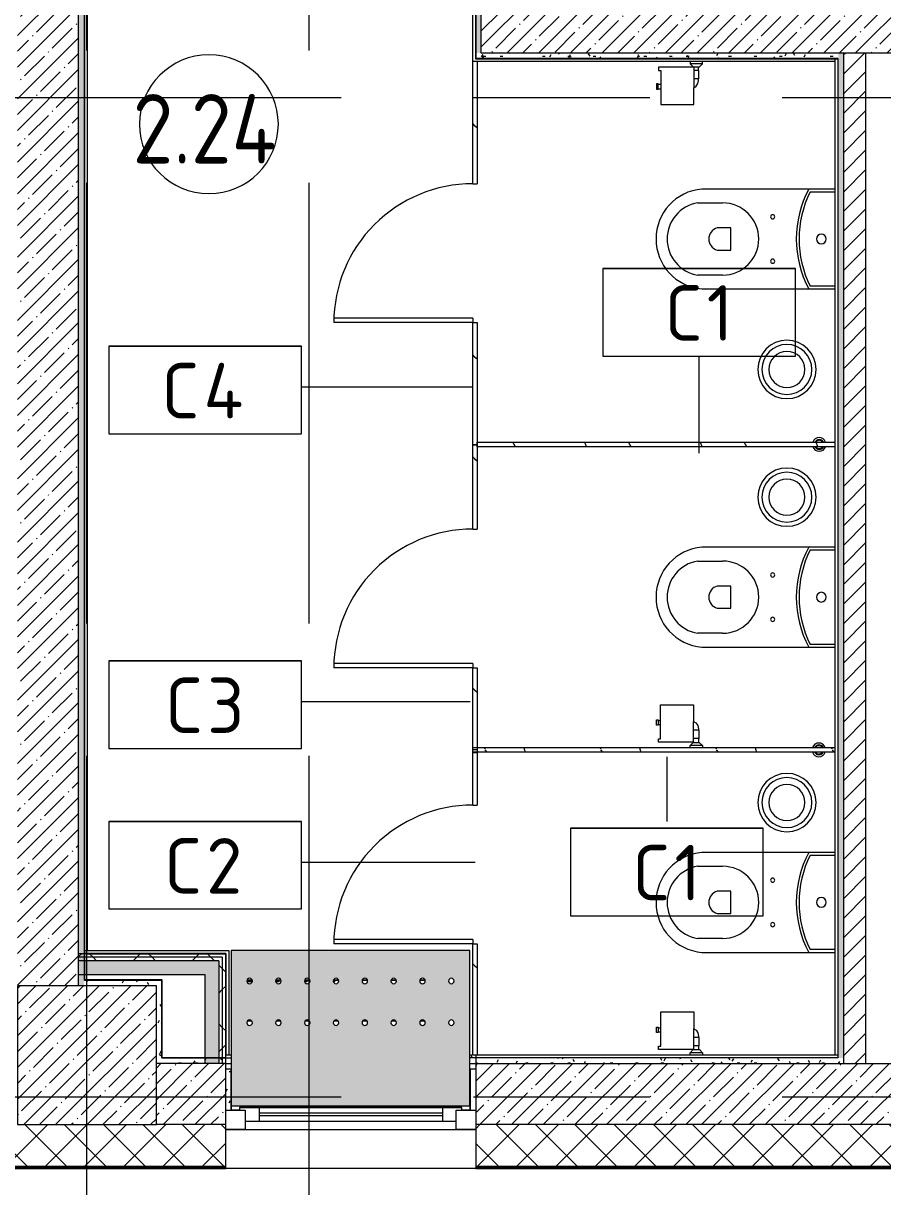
# Model space of a CAD drawing. Header units: millimetres. Extents: x 35092 to 251863, y -8553 to 29549.
# Drawn here: x 65431 to 68525, y -324 to 3867 of the extents above; entities that cross this region are included whole.
import ezdxf

# ---------------------------------------------------------------- set-up
doc = ezdxf.new("R2010")
doc.units = ezdxf.units.MM
doc.linetypes.add('Осевая', pattern=[3175, 635, -476.25, 1587.5, -476.25])
for name, color, linetype, lineweight in [('A-AREA-IDEN', 7, 'Continuous', 9), ('A-DETL-GENF', 7, 'Continuous', 9), ('A-DOOR', 7, 'Continuous', 9), ('A-GENM', 7, 'Continuous', 9), ('A-GENM-IDEN', 7, 'Continuous', 9), ('A-GLAZ', 7, 'Continuous', 9), ('A-GLAZ-1', 7, 'Continuous', 13), ('A-WALL', 7, 'Continuous', 9), ('I-WALL', 7, 'Continuous', 9), ('P-SANR-FIXT-1', 7, 'Continuous', 13), ('S-COLS', 7, 'Continuous', 9), ('Знаки', 7, 'Continuous', 9), ('Оси', 7, 'Continuous', 9), ('Оси-2', 7, 'Осевая', 9)]:
    doc.layers.add(name, color=color, linetype=linetype, lineweight=lineweight)
for name, color, linetype, lineweight, true_color in [('A-DOOR-1', 7, 'Continuous', 9, 0xc0c0c0), ('A-WALL-1', 9, 'Continuous', 9, 0x808080), ('A-WALL-FNSH-1', 9, 'Continuous', 9, 0x808080), ('M-EQPM-1', 7, 'Continuous', 9, 0xb2b2b2), ('P-SANR-FIXT-2', 9, 'Continuous', 13, 0x808080)]:
    doc.layers.add(name, color=color, linetype=linetype, lineweight=lineweight, true_color=true_color)
doc.styles.add('GOST Common', font='GOST_Common.ttf', dxfattribs={"height": 200})
doc.styles.add('GOST Common_1', font='GOST_Common.ttf', dxfattribs={"width": 0.9, "height": 250})
pattern_1 = [(45, (0, 0), (-57.02463, 57.02463), []), (45, (57.025, 0), (-57.02463, 57.02463), [100.806, -20.161, 3.353, -16.808])]
pattern_2 = [(0, (0, 0), (121.92, 30.48), [10.058, -81.382, 10.058, -81.382, -487.68]), (0, (0, 0), (121.92, 30.48), [-182.88, 10.058, -172.822, 10.058, -81.382, -213.36]), (0, (0, 0), (121.92, 30.48), [-457.2, 10.058, -50.902, 10.058, -142.342]), (120, (45.72, 15.24), (-87.356454, 90.345817), [10.058, -81.382, 10.058, -81.382, -487.68]), (120, (45.72, 15.24), (-87.356454, 90.345817), [-182.88, 10.058, -172.822, 10.058, -81.382, -213.36]), (120, (45.72, 15.24), (-87.356454, 90.345817), [-457.2, 10.058, -50.902, 10.058, -142.342]), (240, (60.96, 76.2), (-34.563546, -120.825817), [10.058, -81.382, 10.058, -81.382, -487.68]), (240, (60.96, 76.2), (-34.563546, -120.825817), [-182.88, 10.058, -172.822, 10.058, -81.382, -213.36]), (240, (60.96, 76.2), (-34.563546, -120.825817), [-457.2, 10.058, -50.902, 10.058, -142.342])]
pattern_3 = [(45, (0, 0), (-106.06602, 106.06602), []), (135, (0, 0), (-106.06602, -106.06602), [])]
pattern_4 = [(18.435, (-2539, 66948.71), (832.99954, 416.50086), [158.05, -1159.038]), (49.399, (-2389.06, 66998.69), (2082.486787, 2499.010644), [76.799, -3763.143]), (46.848, (-2339.08, 66640.5), (5830.957739, 6247.5402574), [182.691, -8951.868]), (19.983, (-2214.13, 66773.78), (3332.002656, 1249.49393), [97.5, -4777.508]), (0, (-2539, 66807.1), (416.5, 416.5), [83.3, -333.2]), (28.443, (-2455.7, 66807.1), (-5414.4962996, -2915.5071394), [227.365, -11140.87]), (354.289, (-2255.78, 66915.39), (-3748.496867, 416.5263), [83.716, -4102.058]), (39.806, (-2172.48, 66907.06), (-2082.48651, -1666.01521), [65.059, -3187.91])]
pattern_5 = [(18.435, (-1240, 66948.71), (832.99954, 416.50086), [158.05, -1159.038]), (49.399, (-1090.06, 66998.69), (2082.486787, 2499.010644), [76.799, -3763.143]), (46.848, (-1040.08, 66640.5), (5830.957739, 6247.5402574), [182.691, -8951.868]), (19.983, (-915.13, 66773.78), (3332.002656, 1249.49393), [97.5, -4777.508]), (0, (-1240, 66807.1), (416.5, 416.5), [83.3, -333.2]), (28.443, (-1156.7, 66807.1), (-5414.4962996, -2915.5071394), [227.365, -11140.87]), (354.289, (-956.78, 66915.39), (-3748.496867, 416.5263), [83.716, -4102.058]), (39.806, (-873.48, 66907.06), (-2082.48651, -1666.01521), [65.059, -3187.91])]

# ---------------------------------------------------------------- blocks, each defined once
blk = doc.blocks.new('BSC_Колонна _Прямоугольная - 500х500-V10-План расстановки мебели и оборудования 2 этажа в осях 12-23')
at = {"layer": 'S-COLS'}
h = blk.add_hatch(dxfattribs=at)
h.set_pattern_fill('FP_11', color=256, style=0, pattern_type=2)
h.set_pattern_definition([(45, (-65660, -150), (-57.02463, 57.02463), []), (45, (-65602.975, -150), (-57.02463, 57.02463), [100.806, -20.161, 3.353, -16.808])])
h.paths.add_polyline_path([(-250, -250), (250, -250), (250, 250), (-250, 250), (-250, 183.7)])
for p, q in [((250, 250), (-250, 250)), ((-250, 250), (-250, -250)), ((250, -250), (250, 250)), ((-250, -250), (250, -250))]:
    blk.add_line(p, q, dxfattribs=at)
blk = doc.blocks.new('120_Окно_СКБ_1Ст - 120_Окно_СКБ_1Ст 900х2500_h_-22445987-План расстановки мебели и оборудования 2 этажа в осях 12-23')
at = {"layer": 'A-GLAZ'}
for p, q in [((450, -57), (-450, -57)), ((-330, -107), (330, -107)), ((330, -117), (-330, -117)), ((-430, -127), (-400, -127)), ((400, -127), (430, -127))]:
    blk.add_line(p, q, dxfattribs=at)
at = {"layer": 'A-GLAZ-1'}
for p, q in [((-450, -127), (-450, -57)), ((-450, -57), (-380, -57)), ((-380, -57), (-380, -127)), ((380, -127), (380, -57)), ((380, -57), (450, -57)), ((450, -57), (450, -127)), ((380, -87), (-380, -87)), ((-380, -87), (-380, -127)), ((-330, -137), (-330, -87)), ((330, -137), (330, -87)), ((380, -127), (380, -87)), ((-380, -127), (-450, -127)), ((-380, -127), (-400, -127)), ((-400, -127), (-400, -137)), ((-400, -137), (400, -137)), ((400, -137), (-400, -137)), ((450, -127), (380, -127)), ((400, -127), (380, -127)), ((400, -137), (400, -127))]:
    blk.add_line(p, q, dxfattribs=at)
blk = doc.blocks.new('radiator_prado_classic_z_tip_30_po exemplyaru - Classic Z Тип 30-500-V132-План расстановки мебели и оборудования 2 этажа в осях 12-23')
at = {"layer": 'M-EQPM-1'}
for p, q in [((36.6, 228), (17.3, 228)), ((17.3, 228), (36.6, 228)), ((36.6, 228), (17.3, 228)), ((17.3, 228), (36.6, 228)), ((32.5, 223), (17.5, 223)), ((17.5, 223), (32.5, 223)), ((32.5, 223), (36.8, 227.3)), ((36.8, 227.3), (32.5, 223)), ((132.5, 223), (121.1, 223)), ((121.1, 223), (132.5, 223)), ((140.4, 228), (121.2, 228)), ((121.2, 228), (137.5, 228)), ((137.5, 228), (121.2, 228)), ((121.2, 228), (137.5, 228)), ((132.5, 223), (137.5, 228)), ((137.5, 228), (132.5, 223)), ((137.5, 228), (140.4, 228)), ((232.5, 223), (224.9, 223)), ((224.9, 223), (232.5, 223)), ((244.1, 228), (225, 228)), ((225, 228), (237.5, 228)), ((237.5, 228), (225, 228)), ((225, 228), (237.5, 228)), ((232.5, 223), (237.5, 228)), ((237.5, 228), (232.5, 223)), ((237.5, 228), (244.1, 228)), ((332.5, 223), (328.6, 223)), ((328.6, 223), (332.5, 223)), ((347.9, 228), (328.7, 228)), ((328.7, 228), (337.5, 228)), ((337.5, 228), (328.7, 228)), ((328.7, 228), (337.5, 228)), ((332.5, 223), (337.5, 228)), ((337.5, 228), (332.5, 223)), ((337.5, 228), (347.9, 228)), ((451.6, 228), (432.5, 228)), ((432.5, 228), (437.5, 228)), ((437.5, 228), (432.5, 228)), ((432.5, 228), (437.5, 228)), ((432.5, 223), (437.5, 228)), ((437.5, 228), (432.5, 223)), ((437.5, 228), (451.6, 228)), ((536, 226.5), (537.5, 228)), ((537.5, 228), (536, 226.5)), ((555.4, 228), (536.2, 228)), ((536.2, 228), (537.5, 228)), ((537.5, 228), (536.2, 228)), ((536.2, 228), (537.5, 228)), ((537.5, 228), (555.4, 228)), ((659.1, 228), (640, 228)), ((640, 228), (659.1, 228)), ((32.5, 82), (19.8, 82)), ((19.8, 82), (32.5, 82)), ((32.5, 82), (19.8, 82)), ((19.8, 82), (32.5, 82)), ((34.4, 82), (19.8, 82)), ((19.8, 82), (31.5, 82)), ((32.5, 82), (32.5, 83.5)), ((32.5, 82), (32.5, 83.5)), ((32.5, 82), (34.4, 82)), ((138.1, 82), (123.5, 82)), ((123.5, 82), (138.1, 82)), ((241.9, 82), (227.3, 82)), ((227.3, 82), (241.9, 82)), ((345.6, 82), (331, 82)), ((331, 82), (345.6, 82)), ((449.4, 82), (434.8, 82)), ((434.8, 82), (449.4, 82)), ((553.1, 82), (538.5, 82)), ((538.5, 82), (553.1, 82)), ((656.9, 82), (642.3, 82)), ((642.3, 82), (656.9, 82))]:
    blk.add_line(p, q, dxfattribs=at)
blk = doc.blocks.new('131_Сантехническая перегородка_Дверь_ поз_4 - СД-1-30830986-План расстановки мебели и оборудования 2 этажа в осях 12-23')
at = {"layer": 'A-DOOR'}
h = blk.add_hatch(dxfattribs=at)
h.set_pattern_fill('FP_61', color=256, style=0, pattern_type=2)
h.set_pattern_definition(pattern_4)
h.paths.add_polyline_path([(750, -8), (1190, -8), (1190, 8), (750, 8), (750, -3)])
at = {"layer": 'A-GENM'}
h = blk.add_hatch(dxfattribs=at)
h.set_pattern_fill('FP_61', color=256, style=0, pattern_type=2)
h.set_pattern_definition(pattern_4)
h.paths.add_polyline_path([(-190, -8), (250, -8), (250, 8), (-190, 8)])
at = {"layer": 'A-DOOR-1'}
for p, q in [((266, 508), (250, 508)), ((250, 8), (250, 508)), ((266, 8), (266, 508)), ((266, 8), (250, 8))]:
    blk.add_line(p, q, dxfattribs=at)
blk.add_arc((250, 8), 500, 360, 90, dxfattribs=at)
at = {"layer": 'A-GENM'}
for p, q in [((-190, 8), (250, 8)), ((-190, 8), (-190, -8)), ((250, 8), (250, -8)), ((750, 8), (1190, 8)), ((750, 8), (750, -8)), ((250, -8), (-190, -8)), ((1190, -8), (750, -8))]:
    blk.add_line(p, q, dxfattribs=at)
blk = doc.blocks.new('131_Сантехническая перегородка_Дверь - СД-1-30819167-План расстановки мебели и оборудования 2 этажа в осях 12-23')
at = {"layer": 'A-DOOR'}
h = blk.add_hatch(dxfattribs=at)
h.set_pattern_fill('FP_63', color=256, style=0, pattern_type=2)
h.set_pattern_definition(pattern_5)
h.paths.add_polyline_path([(805.2, -8), (1110.4, -8), (1110.4, 8), (805.2, 8)])
at = {"layer": 'A-GENM'}
h = blk.add_hatch(dxfattribs=at)
h.set_pattern_fill('FP_63', color=256, style=0, pattern_type=2)
h.set_pattern_definition(pattern_5)
h.paths.add_polyline_path([(0, -8), (305.2, -8), (305.2, 8), (0, 8)])
at = {"layer": 'A-DOOR-1'}
for p, q in [((321.2, 508), (305.2, 508)), ((305.2, 8), (305.2, 508)), ((321.2, 8), (321.2, 508)), ((321.2, 8), (305.2, 8))]:
    blk.add_line(p, q, dxfattribs=at)
blk.add_arc((305.2, 8), 500, 360, 90, dxfattribs=at)
at = {"layer": 'A-GENM'}
for p, q in [((0, 8), (305.2, 8)), ((0, 8), (0, -8)), ((305.2, 8), (305.2, -8)), ((805.2, 8), (1110.4, 8)), ((805.2, 8), (805.2, -8)), ((1110.4, 8), (1110.4, -8)), ((305.2, -8), (0, -8)), ((1110.4, -8), (805.2, -8))]:
    blk.add_line(p, q, dxfattribs=at)
blk = doc.blocks.new('131_Сантехническая перегородка_Дверь_сдвиг_ - СД-1-30823593-План расстановки мебели и оборудования 2 этажа в осях 12-23')
at = {"layer": 'A-GENM'}
h = blk.add_hatch(dxfattribs=at)
h.set_pattern_fill('FP_64', color=256, style=0, pattern_type=2)
h.set_pattern_definition([(18.435, (-151, 66948.71), (832.99954, 416.50086), [158.05, -1159.038]), (49.399, (-1.06, 66998.69), (2082.486787, 2499.010644), [76.799, -3763.143]), (46.848, (48.92, 66640.5), (5830.957739, 6247.5402574), [182.691, -8951.868]), (19.983, (173.87, 66773.78), (3332.002656, 1249.49393), [97.5, -4777.508]), (0, (-151, 66807.1), (416.5, 416.5), [83.3, -333.2]), (28.443, (-67.7, 66807.1), (-5414.4962996, -2915.5071394), [227.365, -11140.87]), (354.289, (132.22, 66915.39), (-3748.496867, 416.5263), [83.716, -4102.058]), (39.806, (215.52, 66907.06), (-2082.48651, -1666.01521), [65.059, -3187.91])])
h.paths.add_polyline_path([(0, -3), (0, -8), (400, -8), (400, 8), (0, 8)])
at = {"layer": 'A-DOOR-1'}
for p, q in [((416, 508), (400, 508)), ((400, 8), (400, 508)), ((416, 8), (416, 508)), ((416, 8), (400, 8))]:
    blk.add_line(p, q, dxfattribs=at)
blk.add_arc((400, 8), 500, 360, 90, dxfattribs=at)
at = {"layer": 'A-GENM'}
for p, q in [((0, 8), (400, 8)), ((0, 8), (0, -3)), ((400, 8), (400, -8)), ((900, 8), (1100, 8)), ((900, 8), (900, -8)), ((1100, 8), (1100, -8)), ((400, -8), (0, -8)), ((1100, -8), (900, -8))]:
    blk.add_line(p, q, dxfattribs=at)
blk = doc.blocks.new('131_Сантехническая перегородка - СП-4-30819166-План расстановки мебели и оборудования 2 этажа в осях 12-23')
at = {"layer": 'A-GENM'}
h = blk.add_hatch(dxfattribs=at)
h.set_pattern_fill('FP_68', color=256, style=0, pattern_type=2)
h.set_pattern_definition([(288.435, (68287.04, 2350), (416.50086, -832.99954), [158.051, -1159.038]), (319.399, (68337.02, 2200.06), (2499.010644, -2082.486787), [76.799, -3763.143]), (316.848, (67978.828, 2150.08), (6247.5402574, -5830.957739), [182.691, -8951.868]), (289.983, (68112.108, 2025.13), (1249.49393, -3332.002656), [97.5, -4777.508]), (270, (68145.43, 2350), (416.5, -416.5), [83.3, -333.2]), (298.443, (68145.428, 2266.7), (-2915.5071394, 5414.4962996), [227.365, -11140.87]), (264.289, (68253.72, 2066.78), (416.5263, 3748.496867), [83.716, -4102.058]), (309.806, (68245.39, 1983.48), (-1666.01521, 2082.48651), [65.059, -3187.91])])
h.paths.add_polyline_path([(1330, 8), (41.3, 8), (41.3, -8), (1330, -8)])
for p, q in [((41.3, 8), (1330, 8)), ((1330, 8), (1330, -8)), ((1330, -8), (41.3, -8))]:
    blk.add_line(p, q, dxfattribs=at)
at = {"layer": 'A-GENM', "flags": 128}
for points in [[(111.4, 8), (111, 8.5), (110.7, 9), (110.3, 9.5), (109.9, 9.9), (109.5, 10.4), (109.1, 10.8), (108.6, 11.2), (108.2, 11.6), (107.7, 12), (107.2, 12.3), (106.7, 12.7), (106.2, 13), (105.7, 13.3), (105.2, 13.6), (104.6, 13.8), (104, 14), (103.5, 14.3), (102.9, 14.4), (102.3, 14.6), (101.7, 14.7), (101.1, 14.9), (100.6, 14.9), (100, 15), (99.4, 15.1), (98.7, 15.1), (98.1, 15.1), (97.5, 15), (96.9, 15), (96.3, 14.9), (95.8, 14.8), (95.2, 14.7), (94.6, 14.5), (94, 14.4), (93.4, 14.2), (92.9, 13.9), (92.3, 13.7), (91.8, 13.4), (91.2, 13.2), (90.7, 12.9), (90.2, 12.5), (89.7, 12.2), (89.2, 11.8), (88.8, 11.4), (88.3, 11), (87.9, 10.6), (87.5, 10.2), (87.1, 9.7), (86.7, 9.3), (86.3, 8.8), (86, 8.3), (85.8, 8)], [(85.8, -8), (86.1, -8.5), (86.5, -9), (86.9, -9.5), (87.2, -9.9), (87.6, -10.4), (88.1, -10.8), (88.5, -11.2), (89, -11.6), (89.4, -12), (89.9, -12.3), (90.4, -12.7), (90.9, -13), (91.5, -13.3), (92, -13.6), (92.6, -13.8), (93.1, -14), (93.7, -14.3), (94.3, -14.4), (94.8, -14.6), (95.4, -14.7), (96, -14.9), (96.6, -14.9), (97.2, -15), (97.8, -15.1), (98.4, -15.1), (99, -15.1), (99.6, -15), (100.2, -15), (100.8, -14.9), (101.4, -14.8), (102, -14.7), (102.6, -14.5), (103.2, -14.4), (103.7, -14.2), (104.3, -13.9), (104.8, -13.7), (105.4, -13.4), (105.9, -13.2), (106.4, -12.9), (106.9, -12.5), (107.4, -12.2), (107.9, -11.8), (108.4, -11.4), (108.8, -11), (109.3, -10.6), (109.7, -10.2), (110.1, -9.7), (110.5, -9.3), (110.8, -8.8), (111.2, -8.3), (111.4, -8)]]:
    blk.add_lwpolyline(points, dxfattribs=at)
at = {"layer": 'A-GENM'}
for radius, start, end in [(24.6, 19.9113, 160.0887), (17.6, 28.9731, 151.0269), (15.1, 78.8699, 146.2189), (15.1, 33.7811, 53.124), (24.6, 199.9113, 340.0887), (17.6, 208.9731, 331.0269), (15.1, 213.7811, 233.124), (15.1, 258.8699, 326.2189)]:
    blk.add_arc((98.6, 0), radius, start, end, dxfattribs=at)
blk = doc.blocks.new('131_Сантехническая перегородка - СП-4-29831414-План расстановки мебели и оборудования 2 этажа в осях 12-23')
at = {"layer": 'A-GENM'}
h = blk.add_hatch(dxfattribs=at)
h.set_pattern_fill('FP_69', color=256, style=0, pattern_type=2)
h.set_pattern_definition([(288.435, (68271.23, 1250), (416.50086, -832.99954), [158.051, -1159.038]), (319.399, (68321.21, 1100.06), (2499.010644, -2082.486787), [76.799, -3763.143]), (316.848, (67963.02, 1050.08), (6247.5402574, -5830.957739), [182.691, -8951.868]), (289.983, (68096.3, 925.13), (1249.49393, -3332.002656), [97.5, -4777.508]), (270, (68129.6, 1250), (416.5, -416.5), [83.3, -333.2]), (298.443, (68129.62, 1166.7), (-2915.5071394, 5414.4962996), [227.365, -11140.87]), (264.289, (68237.91, 966.78), (416.5263, 3748.496867), [83.716, -4102.058]), (309.806, (68229.58, 883.48), (-1666.01521, 2082.48651), [65.059, -3187.91])])
h.paths.add_polyline_path([(1330, 8), (25.5, 8), (25.5, -8), (1330, -8)])
for p, q in [((25.5, 8), (1330, 8)), ((1330, 8), (1330, -8)), ((1330, -8), (25.5, -8))]:
    blk.add_line(p, q, dxfattribs=at)
at = {"layer": 'A-GENM', "flags": 128}
for points in [[(97, 8), (96.7, 8.5), (96.3, 9), (95.9, 9.5), (95.5, 9.9), (95.1, 10.4), (94.7, 10.8), (94.3, 11.2), (93.8, 11.6), (93.3, 12), (92.9, 12.3), (92.4, 12.7), (91.8, 13), (91.3, 13.3), (90.8, 13.6), (90.2, 13.8), (89.7, 14), (89.1, 14.3), (88.5, 14.4), (88, 14.6), (87.4, 14.7), (86.8, 14.9), (86.2, 14.9), (85.6, 15), (85, 15.1), (84.4, 15.1), (83.8, 15.1), (83.2, 15), (82.6, 15), (82, 14.9), (81.4, 14.8), (80.8, 14.7), (80.2, 14.5), (79.6, 14.4), (79.1, 14.2), (78.5, 13.9), (77.9, 13.7), (77.4, 13.4), (76.9, 13.2), (76.4, 12.9), (75.8, 12.5), (75.3, 12.2), (74.9, 11.8), (74.4, 11.4), (74, 11), (73.5, 10.6), (73.1, 10.2), (72.7, 9.7), (72.3, 9.3), (72, 8.8), (71.6, 8.3), (71.4, 8)], [(71.4, -8), (71.8, -8.5), (72.1, -9), (72.5, -9.5), (72.9, -9.9), (73.3, -10.4), (73.7, -10.8), (74.1, -11.2), (74.6, -11.6), (75.1, -12), (75.6, -12.3), (76.1, -12.7), (76.6, -13), (77.1, -13.3), (77.6, -13.6), (78.2, -13.8), (78.7, -14), (79.3, -14.3), (79.9, -14.4), (80.5, -14.6), (81.1, -14.7), (81.6, -14.9), (82.2, -14.9), (82.8, -15), (83.4, -15.1), (84, -15.1), (84.6, -15.1), (85.2, -15), (85.8, -15), (86.4, -14.9), (87, -14.8), (87.6, -14.7), (88.2, -14.5), (88.8, -14.4), (89.4, -14.2), (89.9, -13.9), (90.5, -13.7), (91, -13.4), (91.6, -13.2), (92.1, -12.9), (92.6, -12.5), (93.1, -12.2), (93.6, -11.8), (94, -11.4), (94.5, -11), (94.9, -10.6), (95.3, -10.2), (95.7, -9.7), (96.1, -9.3), (96.5, -8.8), (96.8, -8.3), (97, -8)]]:
    blk.add_lwpolyline(points, dxfattribs=at)
at = {"layer": 'A-GENM'}
for radius, start, end in [(24.6, 19.9113, 160.0887), (17.6, 28.9731, 151.0269), (15.1, 78.8699, 146.2189), (15.1, 33.7811, 53.124), (24.6, 199.9113, 340.0887), (17.6, 208.9731, 331.0269), (15.1, 213.7811, 233.124), (15.1, 258.8699, 326.2189)]:
    blk.add_arc((84.2, 0), radius, start, end, dxfattribs=at)
blk = doc.blocks.new('WC Seat_2 with Cistern-Wall Based - 640 x 360mm-30580118-План расстановки мебели и оборудования 2 этажа в осях 12-23')
at = {"layer": 'P-SANR-FIXT-2'}
for p, q in [((-55, 485.5), (-55, 100.5)), ((-5, 410.5), (-5, 500.5)), ((255, 500.5), (255, 410.5)), ((305, 100.5), (305, 485.5)), ((85, 430.5), (85, 380.5)), ((165, 380.5), (165, 430.5)), ((85, 380.5), (165, 380.5)), ((-55, 100.5), (-55, 5.5)), ((-45, 5.5), (-45, 95.6)), ((295, 95.6), (295, 5.5)), ((305, 5.5), (305, 100.5))]:
    blk.add_line(p, q, dxfattribs=at)
for centre, radius, start, end in [((125, 469.8), 180.7, 4.9791, 175.0209), ((125, 478.7), 131.8, 9.5273, 170.4727), ((125, 418.8), 41.7, 16.2602, 163.7398), ((125, 410.5), 130, 180, 360), ((45, 230.5), 7.5, 0, 180), ((45, 230.5), 7.5, 180, 360), ((205, 230.5), 7.5, 0, 180), ((205, 230.5), 7.5, 180, 360), ((125, -237), 382.5, 61.9275, 118.0725), ((125, -247), 382.5, 63.6122, 116.3878), ((125, 55.5), 17.5, 0, 180), ((125, 55.5), 17.5, 180, 360)]:
    blk.add_arc(centre, radius, start, end, dxfattribs=at)
blk = doc.blocks.new('мусорная корзина - Round_ Metal-30590745-План расстановки мебели и оборудования 2 этажа в осях 12-23')
at = {"layer": 'P-SANR-FIXT-2'}
for radius, start, end in [(105, 0, 180), (90, 360, 180), (65, 0, 180), (105, 180, 360), (90, 180, 360), (65, 180, 360)]:
    blk.add_arc((0, 0), radius, start, end, dxfattribs=at)
blk = doc.blocks.new('Sanitary_Toilet-Accessories_Gessi_Wall-mounted-paper-roll-holder-65449 - Chrome-30913797-План расстановки мебели и оборудования 2 этажа в осях 12-23')
at = {"layer": 'A-DETL-GENF'}
for p, q in [((67725.9, 248.5), (67725.9, 305.7)), ((67725.9, 305.7), (67844.9, 305.7)), ((67844.9, 305.7), (67844.9, 245.4)), ((67710.9, 231.5), (67710.9, 250.5)), ((67710.9, 250.5), (67716.9, 250.5)), ((67716.9, 231.5), (67710.9, 231.5)), ((67716.9, 250.5), (67716.9, 248.5)), ((67716.9, 248.5), (67716.9, 233.5)), ((67716.9, 248.5), (67725.9, 248.5)), ((67725.9, 233.5), (67716.9, 233.5)), ((67716.9, 233.5), (67716.9, 231.5)), ((67725.9, 233.5), (67725.9, 248.5)), ((67725.9, 182.7), (67725.9, 233.5)), ((67844.9, 170), (67844.9, 245.4)), ((67844.9, 245.4), (67853.3, 239.9)), ((67861.9, 213.5), (67844.9, 213.5)), ((67853.3, 239.9), (67859.7, 230.3)), ((67859.7, 230.3), (67861.9, 219)), ((67861.9, 219), (67861.9, 213.5)), ((67861.9, 213.5), (67863.4, 213.5)), ((67863.4, 213.5), (67863.4, 183.5)), ((67718.4, 170.7), (67718.4, 182.7)), ((67718.4, 182.7), (67725.9, 182.7)), ((67844.9, 170.7), (67718.4, 170.7)), ((67832, 159), (67843.4, 170)), ((67843.4, 170), (67846.9, 170)), ((67861.9, 183.5), (67844.9, 183.5)), ((67846.9, 170), (67844.9, 170.7)), ((67844.9, 170), (67863.4, 170)), ((67863.4, 183.5), (67861.9, 183.5)), ((67861.9, 183.5), (67861.9, 170)), ((67861.9, 170), (67865.4, 170)), ((67865.4, 170), (67876.8, 159)), ((67831.9, 151), (67832, 159)), ((67876.8, 159), (67832, 159)), ((67876.8, 159), (67876.9, 151))]:
    blk.add_line(p, q, dxfattribs=at)
blk = doc.blocks.new('Sanitary_Toilet-Accessories_Gessi_Wall-mounted-paper-roll-holder-65449 - Chrome-V156-План расстановки мебели и оборудования 2 этажа в осях 12-23')
at = {"layer": 'A-DETL-GENF'}
for p, q in [((69685.9, 305.7), (69685.9, 245.4)), ((69804.9, 305.7), (69685.9, 305.7)), ((69804.9, 248.5), (69804.9, 305.7)), ((69667.4, 213.5), (69667.4, 183.5)), ((69668.9, 213.5), (69667.4, 213.5)), ((69671.1, 230.3), (69668.9, 219)), ((69668.9, 219), (69668.9, 213.5)), ((69668.9, 213.5), (69685.9, 213.5)), ((69677.5, 239.9), (69671.1, 230.3)), ((69685.9, 245.4), (69677.5, 239.9)), ((69685.9, 170), (69685.9, 245.4)), ((69804.9, 233.5), (69804.9, 248.5)), ((69813.9, 248.5), (69804.9, 248.5)), ((69804.9, 233.5), (69813.9, 233.5)), ((69804.9, 182.7), (69804.9, 233.5)), ((69813.9, 250.5), (69813.9, 248.5)), ((69819.9, 250.5), (69813.9, 250.5)), ((69813.9, 248.5), (69813.9, 233.5)), ((69813.9, 233.5), (69813.9, 231.5)), ((69813.9, 231.5), (69819.9, 231.5)), ((69819.9, 231.5), (69819.9, 250.5)), ((69665.4, 170), (69654, 159)), ((69668.9, 170), (69665.4, 170)), ((69667.4, 183.5), (69668.9, 183.5)), ((69685.9, 170), (69667.4, 170)), ((69668.9, 183.5), (69685.9, 183.5)), ((69668.9, 183.5), (69668.9, 170)), ((69683.9, 170), (69685.9, 170.7)), ((69687.4, 170), (69683.9, 170)), ((69685.9, 170.7), (69812.4, 170.7)), ((69698.8, 159), (69687.4, 170)), ((69812.4, 182.7), (69804.9, 182.7)), ((69812.4, 170.7), (69812.4, 182.7)), ((69654, 159), (69653.9, 151)), ((69654, 159), (69698.8, 159)), ((69698.9, 151), (69698.8, 159))]:
    blk.add_line(p, q, dxfattribs=at)
blk = doc.blocks.new('Зашивка радиатора_ СУ - Зашивка радиатора  М15-33170478-План расстановки мебели и оборудования 2 этажа в осях 12-23')
at = {"layer": 'Знаки'}
h = blk.add_hatch(color=256, dxfattribs=at)
h.paths.add_polyline_path([(489, 380.1), (-370, 380.1), (-370, -179.9), (490, -179.9), (489, 379.5)])
h.paths.add_polyline_path([(423.2, 90.4), (428.2, 89), (431.9, 85.4), (433.2, 80.4), (431.9, 75.4), (428.2, 71.7), (423.2, 70.4), (418.2, 71.7), (414.6, 75.4), (413.2, 80.4), (414.6, 85.4), (418.2, 89), (420.7, 90)])
h.paths.add_polyline_path([(-303, 90.4), (-298, 89), (-294.3, 85.4), (-293, 80.4), (-294.3, 75.4), (-298, 71.7), (-303, 70.4), (-308, 71.7), (-311.7, 75.4), (-313, 80.4), (-311.7, 85.4), (-308, 89), (-305.6, 90)])
h.paths.add_polyline_path([(112, 90.4), (117, 89), (120.7, 85.4), (122, 80.4), (120.7, 75.4), (117, 71.7), (112, 70.4), (107, 71.7), (103.3, 75.4), (102, 80.4), (103.3, 85.4), (107, 89), (109.4, 90)])
h.paths.add_polyline_path([(215.7, 90.4), (220.7, 89), (224.4, 85.4), (225.7, 80.4), (224.4, 75.4), (220.7, 71.7), (215.7, 70.4), (210.7, 71.7), (207.1, 75.4), (205.7, 80.4), (207.1, 85.4), (210.7, 89), (213.2, 90)])
h.paths.add_polyline_path([(319.5, 90.4), (324.5, 89), (328.2, 85.4), (329.5, 80.4), (328.2, 75.4), (324.5, 71.7), (319.5, 70.4), (314.5, 71.7), (310.8, 75.4), (309.5, 80.4), (310.8, 85.4), (314.5, 89), (319.5, 90.4)])
h.paths.add_polyline_path([(-95.5, 90.4), (-90.5, 89), (-86.8, 85.4), (-85.5, 80.4), (-86.8, 75.4), (-90.5, 71.7), (-95.5, 70.4), (-100.5, 71.7), (-104.2, 75.4), (-105.5, 80.4), (-104.2, 85.4), (-100.5, 89), (-98.1, 90)])
h.paths.add_polyline_path([(-199.3, 90.4), (-194.3, 89), (-190.6, 85.4), (-189.3, 80.4), (-190.6, 75.4), (-194.3, 71.7), (-199.3, 70.4), (-204.3, 71.7), (-207.9, 75.4), (-209.3, 80.4), (-207.9, 85.4), (-204.3, 89), (-201.8, 90)])
h.paths.add_polyline_path([(8.2, 90.4), (13.2, 89), (16.9, 85.4), (18.2, 80.4), (16.9, 75.4), (13.2, 71.7), (8.2, 70.4), (3.2, 71.7), (-0.4, 75.4), (-1.8, 80.4), (-0.4, 85.4), (3.2, 89), (5.7, 90)])
h.paths.add_polyline_path([(112, -59.6), (117, -61), (120.7, -64.6), (122, -69.6), (120.7, -74.6), (117, -78.3), (112, -79.6), (107, -78.3), (103.3, -74.6), (102, -69.6), (103.3, -64.6), (107, -61), (109.4, -60)])
h.paths.add_polyline_path([(-199.3, -59.6), (-194.3, -61), (-190.6, -64.6), (-189.3, -69.6), (-190.6, -74.6), (-194.3, -78.3), (-199.3, -79.6), (-204.3, -78.3), (-207.9, -74.6), (-209.3, -69.6), (-207.9, -64.6), (-204.3, -61), (-201.8, -60)])
h.paths.add_polyline_path([(215.7, -59.6), (220.7, -61), (224.4, -64.6), (225.7, -69.6), (224.4, -74.6), (220.7, -78.3), (215.7, -79.6), (210.7, -78.3), (207.1, -74.6), (205.7, -69.6), (207.1, -64.6), (210.7, -61), (213.2, -60)])
h.paths.add_polyline_path([(423.2, -59.6), (428.2, -61), (431.9, -64.6), (433.2, -69.6), (431.9, -74.6), (428.2, -78.3), (423.2, -79.6), (418.2, -78.3), (414.6, -74.6), (413.2, -69.6), (414.6, -64.6), (418.2, -61), (420.7, -60)])
h.paths.add_polyline_path([(319.5, -59.6), (324.5, -61), (328.2, -64.6), (329.5, -69.6), (328.2, -74.6), (324.5, -78.3), (319.5, -79.6), (314.5, -78.3), (310.8, -74.6), (309.5, -69.6), (310.8, -64.6), (314.5, -61), (319.5, -59.6)])
h.paths.add_polyline_path([(-95.5, -59.6), (-90.5, -61), (-86.8, -64.6), (-85.5, -69.6), (-86.8, -74.6), (-90.5, -78.3), (-95.5, -79.6), (-100.5, -78.3), (-104.2, -74.6), (-105.5, -69.6), (-104.2, -64.6), (-100.5, -61), (-98.1, -60)])
h.paths.add_polyline_path([(8.2, -59.6), (13.2, -61), (16.9, -64.6), (18.2, -69.6), (16.9, -74.6), (13.2, -78.3), (8.2, -79.6), (3.2, -78.3), (-0.4, -74.6), (-1.8, -69.6), (-0.4, -64.6), (3.2, -61), (5.7, -60)])
h.paths.add_polyline_path([(-303, -59.6), (-298, -61), (-294.3, -64.6), (-293, -69.6), (-294.3, -74.6), (-298, -78.3), (-303, -79.6), (-308, -78.3), (-311.7, -74.6), (-313, -69.6), (-311.7, -64.6), (-308, -61), (-305.6, -60)])
for p, q in [((489, 380.1), (-370, 380.1)), ((-370, 380.1), (-370, -179.9)), ((490, -179.9), (490, 247.6)), ((-370, -179.9), (490, -179.9))]:
    blk.add_line(p, q, dxfattribs=at)
for centre, start, end in [((-303, 80.4), 0, 180), ((-199.3, 80.4), 0, 180), ((-95.5, 80.4), 0, 180), ((8.2, 80.4), 0, 180), ((112, 80.4), 0, 180), ((215.7, 80.4), 0, 180), ((319.5, 80.4), 0, 180), ((423.2, 80.4), 0, 180), ((-303, 80.4), 180, 0), ((-199.3, 80.4), 180, 0), ((-95.5, 80.4), 180, 360), ((8.2, 80.4), 180, 0), ((112, 80.4), 180, 0), ((215.7, 80.4), 180, 0), ((319.5, 80.4), 180, 0), ((423.2, 80.4), 180, 0), ((-303, -69.6), 0, 180), ((-303, -69.6), 180, 0), ((-199.3, -69.6), 0, 180), ((-199.3, -69.6), 180, 0), ((-95.5, -69.6), 0, 180), ((-95.5, -69.6), 180, 0), ((8.2, -69.6), 0, 180), ((8.2, -69.6), 180, 0), ((112, -69.6), 0, 180), ((112, -69.6), 180, 0), ((215.7, -69.6), 0, 180), ((215.7, -69.6), 180, 0), ((319.5, -69.6), 0, 180), ((319.5, -69.6), 180, 0), ((423.2, -69.6), 0, 180), ((423.2, -69.6), 180, 0)]:
    blk.add_arc(centre, 10, start, end, dxfattribs=at)
blk = doc.blocks.new('Марка_Помещения - Номер-25198446-План расстановки мебели и оборудования 2 этажа в осях 12-23')
at = {"layer": 'A-AREA-IDEN'}
for start, end in [(360, 180), (180, 360)]:
    blk.add_arc((0, 0), 2.5, start, end, dxfattribs=at)
blk = doc.blocks.new('Mark Reiling - Mark Reiling-26174330-План расстановки мебели и оборудования 2 этажа в осях 12-23')
at = {"layer": 'A-GENM-IDEN'}
for p, q in [((-3.47, 1.49), (-3.47, -1.663)), ((-3.47, 1.49), (3.47, 1.49)), ((3.47, 1.49), (-3.47, 1.49)), ((-3.47, 1.49), (-3.47, -1.663)), ((3.47, -1.663), (3.47, 1.49)), ((3.47, -1.663), (3.47, 1.49)), ((-3.47, -1.663), (3.47, -1.663)), ((-3.47, -1.663), (3.47, -1.663))]:
    blk.add_line(p, q, dxfattribs=at)

msp = doc.modelspace()

# ---------------------------------------------------------------- hatches: boundary and pattern name
at = {"layer": 'A-WALL'}
h = msp.add_hatch(dxfattribs=at)
h.set_pattern_fill('FP_21', color=256, style=0, pattern_type=2)
h.set_pattern_definition([(45, (0, 0), (-70.71068, 70.71068), []), (135, (0, 0), (-70.71068, -70.71068), [])])
h.paths.add_polyline_path([(75464.7, -250), (75700, -250), (75700, -100), (71560, -100), (71560, -250), (74735.4, -250)])
h.paths.add_polyline_path([(70660, -250), (70660, -100), (67060, -100), (67060, -250), (70360.2, -250)])
h.paths.add_polyline_path([(66160, -250), (66160, -100), (65160, -100), (65160, -250), (65984.9, -250)])
h.paths.add_polyline_path([(62060, -250), (62060, -100), (60910, -100), (60910, -250), (61609.7, -250)])
h.paths.add_polyline_path([(58060, -250), (58810, -250), (58810, -100), (58060, -100), (58060, -245.4)])
h.paths.add_polyline_path([(56910, -250), (57160, -250), (57160, -100), (56410, -100), (56410, -250), (56505.2, -250)])
h.paths.add_polyline_path([(52129.9, -250), (53310, -250), (53310, -100), (51910, -100), (51910, -250)])
h.paths.add_polyline_path([(48810, -250), (48810, -100), (47410, -100), (47410, -250), (48483.9, -250)])
h.paths.add_polyline_path([(43379.4, -250), (44036.3, -250), (44036.3, -100), (42660, -100), (42660, -250)])
h.paths.add_polyline_path([(44936.3, -250), (45310, -250), (45310, -100), (44936.3, -100), (44936.3, -245.4)])
h.paths.add_polyline_path([(38742.7, -250), (39560, -250), (39560, -100), (38742.7, -100), (38742.7, -178.1)])
at = {"layer": 'I-WALL'}
h = msp.add_hatch(dxfattribs=at)
h.set_pattern_fill('FP_58', color=256, style=0, pattern_type=2)
h.set_pattern_definition(pattern_2)
h.paths.add_polyline_path([(67060, 3760), (67080, 3760), (67080, 7660), (67060, 7660), (67060, 3808.1)])
h = msp.add_hatch(dxfattribs=at)
h.set_pattern_fill('FP_17', color=256, style=0, pattern_type=2)
h.set_pattern_definition(pattern_1)
h.paths.add_polyline_path([(65410, 400), (65630, 400), (65630, 7400), (65410, 7400), (65410, 1491.8)])
h = msp.add_hatch(dxfattribs=at)
h.set_pattern_fill('FP_58', color=256, style=0, pattern_type=2)
h.set_pattern_definition(pattern_2)
h.paths.add_polyline_path([(65630, 400), (65650, 400), (65650, 7400), (65630, 7400), (65630, 1491.8)])
h = msp.add_hatch(dxfattribs=at)
h.set_pattern_fill('FP_17', color=256, style=0, pattern_type=2)
h.set_pattern_definition(pattern_1)
h.paths.add_polyline_path([(70440, 3760), (70440, 3980), (67080, 3980), (67080, 3760), (70360.2, 3760)])
h = msp.add_hatch(dxfattribs=at)
h.set_pattern_fill('FP_58', color=256, style=0, pattern_type=2)
h.set_pattern_definition(pattern_2)
h.paths.add_polyline_path([(68364, 3740), (68365, 3740), (68365, 3760), (67060, 3760), (67060, 3740), (68172.6, 3740)])
h = msp.add_hatch(dxfattribs=at)
h.set_pattern_fill('FP_58', color=256, style=0, pattern_type=2)
h.set_pattern_definition(pattern_2)
h.paths.add_polyline_path([(68365, 140), (68385, 140), (68385, 3760), (68365, 3760), (68365, 141)])
h = msp.add_hatch(dxfattribs=at)
h.set_pattern_fill('FP_22', color=256, style=0, pattern_type=2)
h.set_pattern_definition([(45, (0, 0), (-35.35534, 35.35534), [])])
h.paths.add_polyline_path([(68465, 120), (68465, 3760), (68385, 3760), (68385, 120)])
h = msp.add_hatch(dxfattribs=at)
h.set_pattern_fill('FP_60', color=256, style=0, pattern_type=2)
h.set_pattern_definition(pattern_3)
h.paths.add_polyline_path([(66147.5, 503), (66160, 503), (66160, 515.5), (65630, 515.5), (65630, 503), (65984.9, 503)])
h = msp.add_hatch(dxfattribs=at)
h.set_pattern_fill('FP_60', color=256, style=0, pattern_type=2)
h.set_pattern_definition(pattern_3)
h.paths.add_polyline_path([(66135, 490.5), (66147.5, 490.5), (66147.5, 503), (65630, 503), (65630, 490.5), (65984.9, 490.5)])
h = msp.add_hatch(dxfattribs=at)
h.set_pattern_fill('FP_60', color=256, style=0, pattern_type=2)
h.set_pattern_definition(pattern_3)
h.paths.add_polyline_path([(66160, 120), (66160, 503), (66147.5, 503), (66147.5, 120)])
for points in [[(66085, 440.5), (66135, 440.5), (66135, 490.5), (65630, 490.5), (65630, 440.5), (65984.9, 440.5)], [(66135, 120), (66135, 440.5), (66085, 440.5), (66085, 120)]]:
    msp.add_hatch(color=256, dxfattribs=at).paths.add_polyline_path(points)
h = msp.add_hatch(dxfattribs=at)
h.set_pattern_fill('FP_60', color=256, style=0, pattern_type=2)
h.set_pattern_definition(pattern_3)
h.paths.add_polyline_path([(66147.5, 120), (66147.5, 490.5), (66135, 490.5), (66135, 120)])
h = msp.add_hatch(dxfattribs=at)
h.set_pattern_fill('FP_58', color=256, style=0, pattern_type=2)
h.set_pattern_definition(pattern_2)
h.paths.add_polyline_path([(65910, 400), (65930, 400), (65930, 420), (65650, 420), (65650, 400)])
h = msp.add_hatch(dxfattribs=at)
h.set_pattern_fill('FP_58', color=256, style=0, pattern_type=2)
h.set_pattern_definition(pattern_2)
h.paths.add_polyline_path([(65930, 120), (65930, 400), (65910, 400), (65910, 120)])
h = msp.add_hatch(dxfattribs=at)
h.set_pattern_fill('FP_58', color=256, style=0, pattern_type=2)
h.set_pattern_definition(pattern_2)
h.paths.add_polyline_path([(68385, 120), (68385, 140), (67060, 140), (67060, 120), (68172.6, 120)])
h.paths.add_polyline_path([(65984.9, 120), (66160, 120), (66160, 140), (65930, 140), (65930, 120)])
h = msp.add_hatch(dxfattribs=at)
h.set_pattern_fill('FP_17', color=256, style=0, pattern_type=2)
h.set_pattern_definition(pattern_1)
h.paths.add_polyline_path([(70660, -100), (70660, 120), (67060, 120), (67060, -100), (70360.2, -100)])
h.paths.add_polyline_path([(71818.6, -100), (71860, -100), (71860, 120), (71560, 120), (71560, -100)])
h.paths.add_polyline_path([(65910, -100), (66160, -100), (66160, 120), (65910, 120)])
h = msp.add_hatch(dxfattribs=at)
h.set_pattern_fill('FP_58', color=256, style=0, pattern_type=2)
h.set_pattern_definition(pattern_2)
h.paths.add_polyline_path([(66180, -48), (66180, 100), (66160, 100), (66160, -48)])
h = msp.add_hatch(dxfattribs=at)
h.set_pattern_fill('FP_58', color=256, style=0, pattern_type=2)
h.set_pattern_definition(pattern_2)
h.paths.add_polyline_path([(67060, -48), (67060, 100), (67040, 100), (67040, -48)])

# ---------------------------------------------------------------- linework, layer by layer
at = {"layer": 'A-GENM-IDEN'}
for p, q in [((67864.7, 2318.4), (67864.7, 2664)), ((67046.3, 2556.1), (66432.9, 2556.1)), ((67040.5, 1422.8), (66432.9, 1422.8)), ((67748.3, 1224.9), (67748.3, 992.2)), ((67057.8, 844.5), (66432.9, 844.5))]:
    msp.add_line(p, q, dxfattribs=at)
at = {"layer": 'A-WALL'}
for p, q in [((67080, 3760), (67080, 7672)), ((65650, 7380), (65650, 420)), ((68365, 141), (68365, 3740)), ((68385, 120), (68385, 3760)), ((66147.5, 503), (65630, 503)), ((66147.5, 503), (66147.5, 120)), ((66135, 490.5), (65630, 490.5)), ((66135, 490.5), (66135, 120)), ((65930, 140), (66160, 140)), ((68365, 140), (67060, 140)), ((67060, 120), (68385, 120)), ((67060, 120), (70660, 120)), ((66160, -100), (65910, -100)), ((70660, -100), (67060, -100)), ((65160, -250), (66160, -250)), ((67060, -250), (70660, -250)), ((65160, -253), (66160, -253)), ((67060, -258), (66160, -258)), ((67060, -253), (70660, -253))]:
    msp.add_line(p, q, dxfattribs=at)
at = {"layer": 'A-WALL-1'}
for p, q in [((67060, 7660), (67060, 3740)), ((65630, 400), (65630, 7400)), ((69145, 3760), (67080, 3760)), ((68364, 3740), (68365, 3740)), ((68465, 120), (68465, 3760)), ((65661, 515.5), (65630, 515.5)), ((66160, 120), (66160, 515.5)), ((65630, 440.5), (66085, 440.5)), ((65651, 420), (65650, 420)), ((65930, 140), (65930, 420)), ((66085, 440.5), (66085, 120)), ((66160, -250), (66160, 140)), ((67060, 140), (67060, -250)), ((66160, 120), (65910, 120)), ((66180, 100), (66160, 100)), ((66180, -48), (66180, 100)), ((67060, 100), (67040, 100)), ((67040, 100), (67040, -48)), ((66160, -48), (66180, -48)), ((67040, -48), (67060, -48))]:
    msp.add_line(p, q, dxfattribs=at)
at = {"layer": 'A-WALL-FNSH-1'}
for p, q in [((67059, 7659), (67059, 3739)), ((65651, 7379), (65651, 420)), ((67059, 3739), (68364, 3739)), ((68364, 3740), (67060, 3740)), ((68364, 3739), (68364, 141)), ((65661, 516.5), (65661, 515.5)), ((65661, 515.5), (66160, 515.5)), ((66160, 515.5), (66160, 516.5)), ((66160, 515.5), (66160, 151)), ((66161, 515.5), (66160, 515.5)), ((66161, 151), (66161, 515.5)), ((65931, 421), (65651, 421)), ((65651, 420), (65930, 420)), ((65931, 141), (65931, 421)), ((66160, 141), (65931, 141)), ((66160, 140), (66160, 141)), ((68364, 141), (67060, 141)), ((68365, 140), (68365, 141)), ((66181, 100), (66180, 100)), ((66181, -48), (66181, 100)), ((67040, 100), (67039, 100)), ((67039, 100), (67039, -48)), ((66180, -48), (66181, -48)), ((67039, -48), (67040, -48)), ((66160, -258), (66160, -250)), ((67060, -250), (67060, -258)), ((65160, -258), (66160, -258)), ((67060, -258), (70660, -258))]:
    msp.add_line(p, q, dxfattribs=at)
at = {"layer": 'I-WALL'}
for p, q in [((67049, 3729), (67049, 7649)), ((65661, 7369), (65661, 527.5)), ((68354, 151), (68354, 3740)), ((68354, 3729), (67049, 3729)), ((65650, 527.5), (66171, 527.5)), ((66160, 516.5), (65650, 516.5)), ((66171, 527.5), (66171, 151)), ((66160, 151), (66179, 151)), ((66160, 140), (66179, 140)), ((67039, 151), (67045, 151)), ((67060, 140), (67039, 140)), ((67045, 151), (67045, 140)), ((67060, 151), (68365, 151)), ((67060, 151), (67060, 140)), ((66160, 120), (66179, 120)), ((67039, 120), (67060, 120))]:
    msp.add_line(p, q, dxfattribs=at)
at = {"layer": 'Оси'}
for p, q in [((65660, -1906.3), (65660, 593.7)), ((66460, -1906.3), (66460, 593.7))]:
    msp.add_line(p, q, dxfattribs=at)
at = {"layer": 'Оси-2'}
for p, q in [((65660, 593.7), (65660, 24898.1)), ((66460, 593.7), (66460, 24898.1)), ((38477.2, 3600), (82200, 3600)), ((38477.2, 0), (82200, 0))]:
    msp.add_line(p, q, dxfattribs=at)

# ---------------------------------------------------------------- block references
at = {"layer": 'A-AREA-IDEN', "xscale": 99.99999999999993, "yscale": 99.99999999999993, "zscale": 99.99999999999993}
msp.add_blockref('Марка_Помещения - Номер-25198446-План расстановки мебели и оборудования 2 этажа в осях 12-23', (66099.3, 3503.5), dxfattribs=at)
at = {"layer": 'A-GENM'}
for name, p, rotation in [('131_Сантехническая перегородка_Дверь_ поз_4 - СД-1-30830986-План расстановки мебели и оборудования 2 этажа в осях 12-23', (67057, 2539), 89.99999999997657), ('131_Сантехническая перегородка_Дверь - СД-1-30819167-План расстановки мебели и оборудования 2 этажа в осях 12-23', (67057, 1240), 89.99999999997657), ('131_Сантехническая перегородка - СП-4-30819166-План расстановки мебели и оборудования 2 этажа в осях 12-23', (68395.3, 2350), 180), ('131_Сантехническая перегородка - СП-4-29831414-План расстановки мебели и оборудования 2 этажа в осях 12-23', (68379.5, 1250), 180), ('131_Сантехническая перегородка_Дверь_сдвиг_ - СД-1-30823593-План расстановки мебели и оборудования 2 этажа в осях 12-23', (67057, 151), 89.99999999997657)]:
    msp.add_blockref(name, p, dxfattribs=dict(at, rotation=rotation))
at = {"layer": 'A-GENM-IDEN', "xscale": 99.99999999999993, "yscale": 99.99999999999993, "zscale": 99.99999999999993}
for p in [(67864.7, 2834.5), (66085.9, 2554.6), (66085.9, 1421.3), (66085.9, 843), (67748.3, 818.7)]:
    msp.add_blockref('Mark Reiling - Mark Reiling-26174330-План расстановки мебели и оборудования 2 этажа в осях 12-23', p, dxfattribs=at)
at = {"layer": 'A-GLAZ', "rotation": 180}
msp.add_blockref('120_Окно_СКБ_1Ст - 120_Окно_СКБ_1Ст 900х2500_h_-22445987-План расстановки мебели и оборудования 2 этажа в осях 12-23', (66610, -175), dxfattribs=at)
at = {"layer": 'M-EQPM-1'}
msp.add_blockref('radiator_prado_classic_z_tip_30_po exemplyaru - Classic Z Тип 30-500-V132-План расстановки мебели и оборудования 2 этажа в осях 12-23', (66218.7, 192), dxfattribs=at)
at = {"layer": 'P-SANR-FIXT-1', "rotation": 180}
msp.add_blockref('Sanitary_Toilet-Accessories_Gessi_Wall-mounted-paper-roll-holder-65449 - Chrome-V156-План расстановки мебели и оборудования 2 этажа в осях 12-23', (137530.8, 3880), dxfattribs=at)
at = {"layer": 'P-SANR-FIXT-1'}
for p in [(-0.4, 1107), (0, 0)]:
    msp.add_blockref('Sanitary_Toilet-Accessories_Gessi_Wall-mounted-paper-roll-holder-65449 - Chrome-30913797-План расстановки мебели и оборудования 2 этажа в осях 12-23', p, dxfattribs=at)
at = {"layer": 'P-SANR-FIXT-2', "rotation": 89.99999999999986}
for p in [(68359.5, 2965.1), (68359.5, 1675), (68359.5, 575.5)]:
    msp.add_blockref('WC Seat_2 with Cistern-Wall Based - 640 x 360mm-30580118-План расстановки мебели и оборудования 2 этажа в осях 12-23', p, dxfattribs=at)
at = {"layer": 'P-SANR-FIXT-2'}
for p in [(68180.4, 2620.1), (68180.4, 2160.1), (68180.4, 1060.1)]:
    msp.add_blockref('мусорная корзина - Round_ Metal-30590745-План расстановки мебели и оборудования 2 этажа в осях 12-23', p, dxfattribs=at)
at = {"layer": 'S-COLS'}
msp.add_blockref('BSC_Колонна _Прямоугольная - 500х500-V10-План расстановки мебели и оборудования 2 этажа в осях 12-23', (65660, 150), dxfattribs=at)
at = {"layer": 'Знаки', "rotation": 180}
msp.add_blockref('Зашивка радиатора_ СУ - Зашивка радиатора  М15-33170478-План расстановки мебели и оборудования 2 этажа в осях 12-23', (66669, 347.6), dxfattribs=at)

# ---------------------------------------------------------------- texts
at = {"layer": 'A-AREA-IDEN', "insert": (65824.6, 3612), "char_height": 250, "width": 685.443, "attachment_point": 1, "style": 'GOST Common_1'}
msp.add_mtext('2.24', dxfattribs=at)
at = {"layer": 'A-GENM-IDEN', "char_height": 200, "attachment_point": 1, "style": 'GOST Common'}
for s, insert, width in [('\\fGOST Common|b0|i0|c204|p34|;С', (67746.1, 2923.6), 176.371), ('\\fGOST Common|b0|i0|c204|p34|;1', (67891.7, 2923.6), 120.253), ('\\fGOST Common|b0|i0|c204|p34|;С', (65934.3, 2643.7), 176.371), ('\\fGOST Common|b0|i0|c204|p34|;4', (66079.8, 2643.7), 200.422), ('\\fGOST Common|b0|i0|c204|p34|;С', (65947.3, 1510.4), 176.371), ('\\fGOST Common|b0|i0|c204|p34|;3', (66092.8, 1510.4), 168.354), ('\\fGOST Common|b0|i0|c204|p34|;С', (65943.8, 932.1), 176.371), ('\\fGOST Common|b0|i0|c204|p34|;2', (66089.3, 932.1), 176.371), ('\\fGOST Common|b0|i0|c204|p34|;С', (67629.7, 907.7), 176.371), ('\\fGOST Common|b0|i0|c204|p34|;1', (67775.2, 907.7), 120.253)]:
    msp.add_mtext(s, dxfattribs=dict(at, insert=insert, width=width))

doc.saveas('drawing.dxf')
